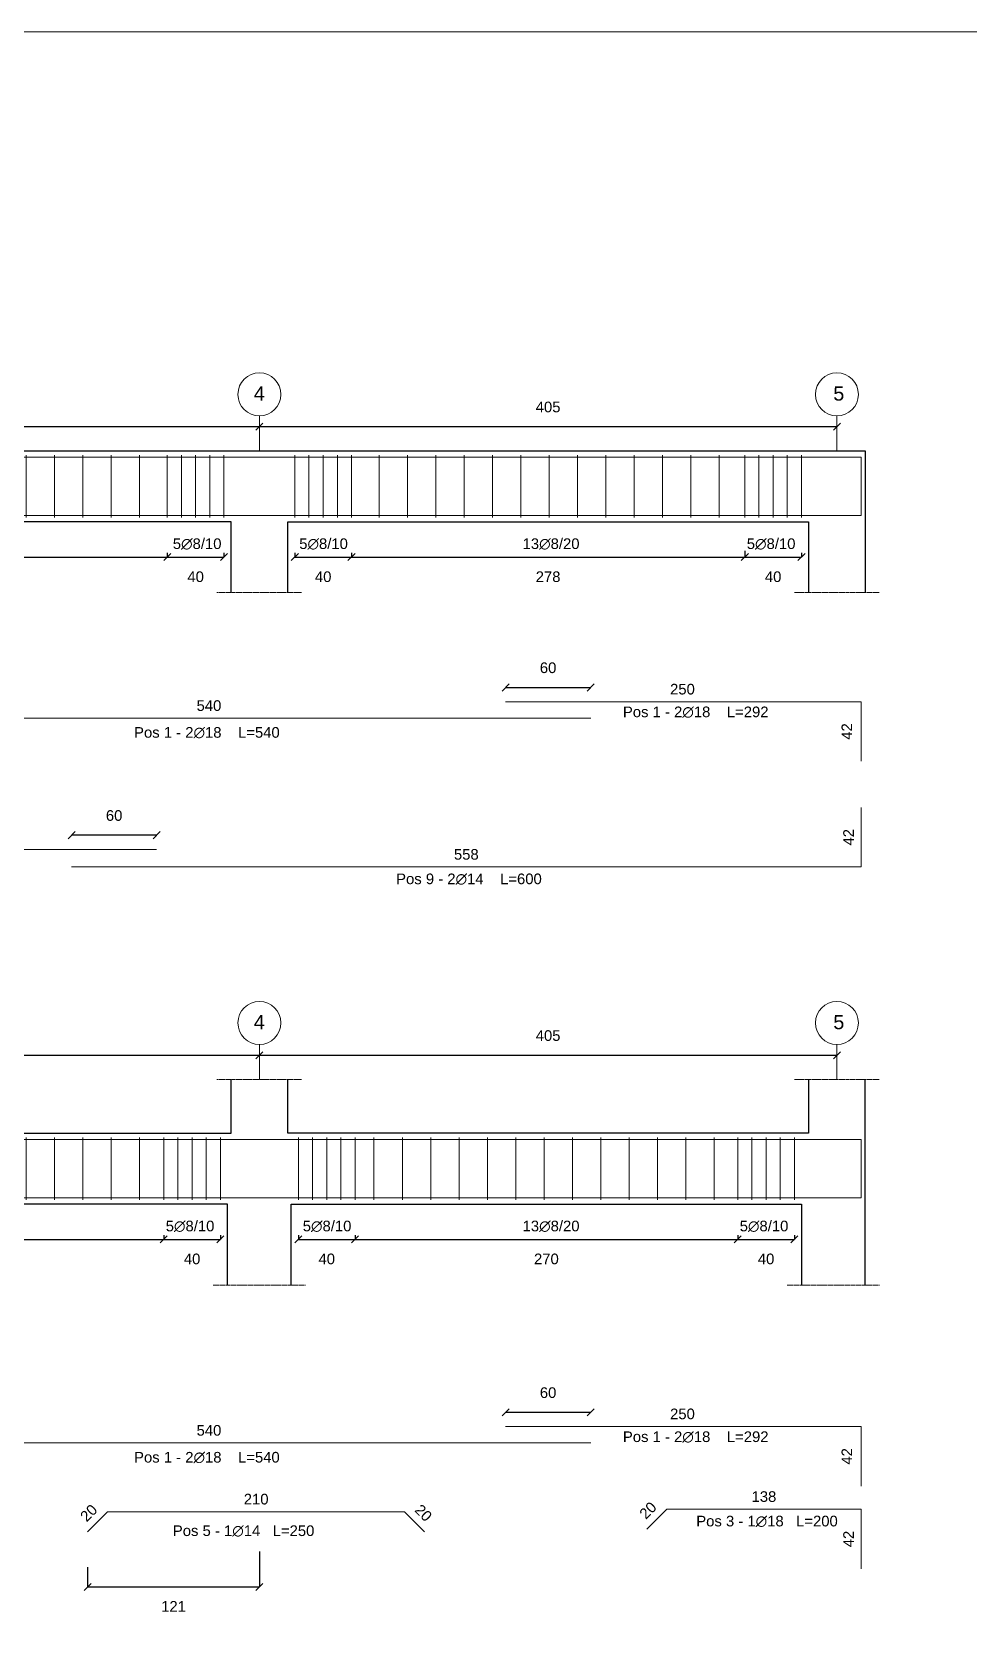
# Model space of a CAD drawing. Header units: millimetres. Extents: x -455371 to 117772, y -78417 to 116564.
# Drawn here: x -291262 to -284650, y -3275 to 7995 of the extents above; entities that cross this region are included whole.
import ezdxf

# ---------------------------------------------------------------- set-up
doc = ezdxf.new("R2010")
doc.units = ezdxf.units.MM
doc.linetypes.add('ACAD_ISO02W100', pattern=[15, 12, -3])
doc.layers.get('0').update_dxf_attribs({"color": 255})
for name, color, linetype, lineweight in [('armature', 5, 'Continuous', 18), ('Cls', 7, 'Continuous', 25), ('fili fissi', 210, 'Continuous', 18), ('quote', 5, 'Continuous', 15), ('Scritte', 7, 'Continuous', 15), ('staffe', 10, 'Continuous', 15), ('tratteggio 1 a 50', 230, 'ACAD_ISO02W100', 15)]:
    doc.layers.add(name, color=color, linetype=linetype, lineweight=lineweight)
doc.styles.get("Standard").update_dxf_attribs({"font": 'arial.ttf'})
doc.dimstyles.new('per distinte 1 a 50', dxfattribs={"dimtxt": 75, "dimasz": 150, "dimexe": 0.18, "dimexo": 250, "dimgap": 50, "dimtad": 1, "dimdec": 0, "dimlfac": 0.1, "dimzin": 0, "dimdsep": 46, "dimtxsty": 'Standard', "dimblk": 'NONE', "dimcen": 0, "dimse1": 1, "dimse2": 1, "dimsd1": 1, "dimsd2": 1, "dimadec": 0, "dimazin": 0, "dimtfac": 1, "dimtdec": 0, "dimtix": 1, "dimtofl": 0, "dimtmove": 0, "dimatfit": 3, "dimldrblk": 'NONE', "dimfxl": 250, "dimfxlon": 1, "dimtolj": 1, "dimtzin": 0, "dimarcsym": 2})
doc.dimstyles.new('scala1 a 50', dxfattribs={"dimtxt": 75, "dimasz": 50, "dimexe": 0.18, "dimexo": 250, "dimgap": 100, "dimtad": 2, "dimdec": 0, "dimlfac": 0.1, "dimzin": 0, "dimdsep": 46, "dimtxsty": 'Standard', "dimblk": 'OBLIQUE', "dimcen": -100, "dimadec": 0, "dimazin": 0, "dimtfac": 1, "dimtdec": 0, "dimtofl": 0, "dimtmove": 0, "dimatfit": 3, "dimfxl": 250, "dimfxlon": 1, "dimtolj": 1, "dimtzin": 0, "dimarcsym": 0})

# ---------------------------------------------------------------- blocks, each defined once
blk = doc.blocks.new('*U288')
at = {"layer": 'staffe'}
blk.add_lwpolyline([(0, -220), (0, 220)], dxfattribs=at)
blk = doc.blocks.new('*U289')
at = {"layer": 'Cls', "color": 0, "linetype": 'ByBlock', "lineweight": -2, "transparency": 16777216}
for p in [(0, 0), (100, 0), (200, 0), (300, 0), (400, 0)]:
    blk.add_blockref('*U288', p, dxfattribs=at)
blk = doc.blocks.new('*U286')
at = {"layer": 'staffe'}
blk.add_lwpolyline([(0, -220), (0, 220)], dxfattribs=at)
blk = doc.blocks.new('*U287')
at = {"layer": 'Cls', "color": 0, "linetype": 'ByBlock', "lineweight": -2, "transparency": 16777216}
for p in [(0, 0), (100, 0), (200, 0), (300, 0), (400, 0)]:
    blk.add_blockref('*U286', p, dxfattribs=at)
blk = doc.blocks.new('*U290')
at = {"layer": 'staffe'}
blk.add_lwpolyline([(0, -220), (0, 220)], dxfattribs=at)
blk = doc.blocks.new('*U291')
at = {"layer": 'Cls', "color": 0, "linetype": 'ByBlock', "lineweight": -2, "transparency": 16777216}
for p in [(0, 0), (100, 0), (200, 0), (300, 0), (400, 0)]:
    blk.add_blockref('*U290', p, dxfattribs=at)
blk = doc.blocks.new('*U296')
at = {"layer": 'staffe'}
blk.add_lwpolyline([(0, -220), (0, 220)], dxfattribs=at)
blk = doc.blocks.new('*U297')
at = {"layer": 'Cls', "color": 0, "linetype": 'ByBlock', "lineweight": -2, "transparency": 16777216}
for p in [(0, 0), (200, 0), (400, 0), (600, 0), (800, 0), (1000, 0), (1200, 0), (1400, 0), (1600, 0), (1800, 0), (2000, 0), (2200, 0), (2400, 0), (2600, 0), (2800, 0), (3000, 0), (3200, 0), (3400, 0), (3600, 0), (3800, 0)]:
    blk.add_blockref('*U296', p, dxfattribs=at)
blk = doc.blocks.new('*U298')
at = {"layer": 'staffe'}
blk.add_lwpolyline([(0, -220), (0, 220)], dxfattribs=at)
blk = doc.blocks.new('*U299')
at = {"layer": 'Cls', "color": 0, "linetype": 'ByBlock', "lineweight": -2, "transparency": 16777216}
for p in [(0, 0), (200, 0), (400, 0), (600, 0), (800, 0), (1000, 0), (1200, 0), (1400, 0), (1600, 0), (1800, 0), (2000, 0), (2200, 0), (2400, 0)]:
    blk.add_blockref('*U298', p, dxfattribs=at)
blk = doc.blocks.new('*U332')
at = {"layer": 'staffe'}
blk.add_lwpolyline([(0, -220), (0, 220)], dxfattribs=at)
blk = doc.blocks.new('*U333')
at = {"layer": 'Cls', "color": 0, "linetype": 'ByBlock', "lineweight": -2, "transparency": 16777216}
for p in [(0, 0), (100, 0), (200, 0), (300, 0), (400, 0)]:
    blk.add_blockref('*U332', p, dxfattribs=at)
blk = doc.blocks.new('*U334')
at = {"layer": 'staffe'}
blk.add_lwpolyline([(0, -220), (0, 220)], dxfattribs=at)
blk = doc.blocks.new('*U335')
at = {"layer": 'Cls', "color": 0, "linetype": 'ByBlock', "lineweight": -2, "transparency": 16777216}
for p in [(0, 0), (100, 0), (200, 0), (300, 0), (400, 0)]:
    blk.add_blockref('*U334', p, dxfattribs=at)
blk = doc.blocks.new('*U462')
at = {"layer": 'staffe'}
blk.add_lwpolyline([(0, -220), (0, 220)], dxfattribs=at)
blk = doc.blocks.new('*U463')
at = {"layer": 'Cls', "color": 0, "linetype": 'ByBlock', "lineweight": -2, "transparency": 16777216}
for p in [(0, 0), (200, 0), (400, 0), (600, 0), (800, 0), (1000, 0), (1200, 0), (1400, 0), (1600, 0), (1800, 0), (2000, 0), (2200, 0), (2400, 0)]:
    blk.add_blockref('*U462', p, dxfattribs=at)
blk = doc.blocks.new('*U468')
at = {"layer": 'staffe'}
blk.add_lwpolyline([(0, -220), (0, 220)], dxfattribs=at)
blk = doc.blocks.new('*U469')
at = {"layer": 'Cls', "color": 0, "linetype": 'ByBlock', "lineweight": -2, "transparency": 16777216}
for p in [(0, 0), (100, 0), (200, 0), (300, 0), (400, 0)]:
    blk.add_blockref('*U468', p, dxfattribs=at)
blk = doc.blocks.new('*U470')
at = {"layer": 'staffe'}
blk.add_lwpolyline([(0, -220), (0, 220)], dxfattribs=at)
blk = doc.blocks.new('*U471')
at = {"layer": 'Cls', "color": 0, "linetype": 'ByBlock', "lineweight": -2, "transparency": 16777216}
for p in [(0, 0), (200, 0), (400, 0), (600, 0), (800, 0), (1000, 0), (1200, 0), (1400, 0), (1600, 0), (1800, 0), (2000, 0), (2200, 0), (2400, 0), (2600, 0), (2800, 0), (3000, 0), (3200, 0), (3400, 0), (3600, 0), (3800, 0)]:
    blk.add_blockref('*U470', p, dxfattribs=at)
blk = doc.blocks.new('_Oblique')
at = {"color": 0, "linetype": 'ByBlock', "lineweight": -2}
blk.add_line((-0.5, -0.5), (0.5, 0.5), dxfattribs=at)
blk = doc.blocks.new('*D546')
at = {"layer": 'Defpoints', "color": 0, "transparency": 16777216}
for p in [(-294507, 4571), (-290307, 4571), (-290307, 4292)]:
    blk.add_point(p, dxfattribs=at)
at = {"layer": 'quote', "color": 0, "lineweight": -2, "transparency": 16777216}
for p, q in [((-294507, 4321), (-294507, 4291)), ((-294507, 4292), (-290307, 4292)), ((-290307, 4321), (-290307, 4291))]:
    blk.add_line(p, q, dxfattribs=at)
at = {"layer": 'quote', "color": 0, "lineweight": -2, "transparency": 16777216, "xscale": 50, "yscale": 50, "zscale": 50, "rotation": 180}
blk.add_blockref('_Oblique', (-294507, 4292), dxfattribs=at)
at = {"layer": 'quote', "color": 0, "lineweight": -2, "transparency": 16777216, "xscale": 50, "yscale": 50, "zscale": 50}
blk.add_blockref('_Oblique', (-290307, 4292), dxfattribs=at)
at = {"layer": 'quote', "color": 0, "transparency": 16777216, "insert": (-292407, 4153), "char_height": 75, "attachment_point": 5}
blk.add_mtext('\\A1;420', dxfattribs=at)
blk = doc.blocks.new('*D547')
at = {"layer": 'Defpoints', "color": 0, "transparency": 16777216}
for p in [(-290307, 4571), (-289907, 4571), (-289907, 4292)]:
    blk.add_point(p, dxfattribs=at)
at = {"layer": 'quote', "color": 0, "lineweight": -2, "transparency": 16777216}
for p, q in [((-290307, 4321), (-290307, 4291)), ((-290307, 4292), (-289907, 4292)), ((-289907, 4321), (-289907, 4291))]:
    blk.add_line(p, q, dxfattribs=at)
at = {"layer": 'quote', "color": 0, "lineweight": -2, "transparency": 16777216, "xscale": 50, "yscale": 50, "zscale": 50, "rotation": 180}
blk.add_blockref('_Oblique', (-290307, 4292), dxfattribs=at)
at = {"layer": 'quote', "color": 0, "lineweight": -2, "transparency": 16777216, "xscale": 50, "yscale": 50, "zscale": 50}
blk.add_blockref('_Oblique', (-289907, 4292), dxfattribs=at)
at = {"layer": 'quote', "color": 0, "transparency": 16777216, "insert": (-290107, 4153), "char_height": 75, "attachment_point": 5}
blk.add_mtext('\\A1;40', dxfattribs=at)
blk = doc.blocks.new('*D551')
at = {"layer": 'Defpoints', "color": 0, "transparency": 16777216}
for p in [(-289407, 4571), (-289007, 4571), (-289007, 4292)]:
    blk.add_point(p, dxfattribs=at)
at = {"layer": 'quote', "color": 0, "lineweight": -2, "transparency": 16777216}
for p, q in [((-289407, 4321), (-289407, 4291)), ((-289407, 4292), (-289007, 4292)), ((-289007, 4321), (-289007, 4291))]:
    blk.add_line(p, q, dxfattribs=at)
at = {"layer": 'quote', "color": 0, "lineweight": -2, "transparency": 16777216, "xscale": 50, "yscale": 50, "zscale": 50, "rotation": 180}
blk.add_blockref('_Oblique', (-289407, 4292), dxfattribs=at)
at = {"layer": 'quote', "color": 0, "lineweight": -2, "transparency": 16777216, "xscale": 50, "yscale": 50, "zscale": 50}
blk.add_blockref('_Oblique', (-289007, 4292), dxfattribs=at)
at = {"layer": 'quote', "color": 0, "transparency": 16777216, "insert": (-289207, 4153), "char_height": 75, "attachment_point": 5}
blk.add_mtext('\\A1;40', dxfattribs=at)
blk = doc.blocks.new('*D549')
at = {"layer": 'Defpoints', "color": 0, "transparency": 16777216}
for p in [(-289007, 4571), (-286232, 4585), (-286232, 4292)]:
    blk.add_point(p, dxfattribs=at)
at = {"layer": 'quote', "color": 0, "lineweight": -2, "transparency": 16777216}
for p, q in [((-289007, 4321), (-289007, 4291)), ((-289007, 4292), (-286232, 4292)), ((-286232, 4335), (-286232, 4291))]:
    blk.add_line(p, q, dxfattribs=at)
at = {"layer": 'quote', "color": 0, "lineweight": -2, "transparency": 16777216, "xscale": 50, "yscale": 50, "zscale": 50, "rotation": 180}
blk.add_blockref('_Oblique', (-289007, 4292), dxfattribs=at)
at = {"layer": 'quote', "color": 0, "lineweight": -2, "transparency": 16777216, "xscale": 50, "yscale": 50, "zscale": 50}
blk.add_blockref('_Oblique', (-286232, 4292), dxfattribs=at)
at = {"layer": 'quote', "color": 0, "transparency": 16777216, "insert": (-287620, 4153), "char_height": 75, "attachment_point": 5}
blk.add_mtext('\\A1;278', dxfattribs=at)
blk = doc.blocks.new('*D550')
at = {"layer": 'Defpoints', "color": 0, "transparency": 16777216}
for p in [(-286232, 4571), (-285832, 4571), (-285832, 4292)]:
    blk.add_point(p, dxfattribs=at)
at = {"layer": 'quote', "color": 0, "lineweight": -2, "transparency": 16777216}
for p, q in [((-286232, 4321), (-286232, 4291)), ((-286232, 4292), (-285832, 4292)), ((-285832, 4321), (-285832, 4291))]:
    blk.add_line(p, q, dxfattribs=at)
at = {"layer": 'quote', "color": 0, "lineweight": -2, "transparency": 16777216, "xscale": 50, "yscale": 50, "zscale": 50, "rotation": 180}
blk.add_blockref('_Oblique', (-286232, 4292), dxfattribs=at)
at = {"layer": 'quote', "color": 0, "lineweight": -2, "transparency": 16777216, "xscale": 50, "yscale": 50, "zscale": 50}
blk.add_blockref('_Oblique', (-285832, 4292), dxfattribs=at)
at = {"layer": 'quote', "color": 0, "transparency": 16777216, "insert": (-286032, 4153), "char_height": 75, "attachment_point": 5}
blk.add_mtext('\\A1;40', dxfattribs=at)
blk = doc.blocks.new('*D552')
at = {"layer": 'Defpoints', "color": 0, "transparency": 16777216}
for p in [(-286282, -241), (-285882, -241), (-285882, -520)]:
    blk.add_point(p, dxfattribs=at)
at = {"layer": 'quote', "color": 0, "lineweight": -2, "transparency": 16777216}
for p, q in [((-286282, -491), (-286282, -520)), ((-286282, -520), (-285882, -520)), ((-285882, -491), (-285882, -520))]:
    blk.add_line(p, q, dxfattribs=at)
at = {"layer": 'quote', "color": 0, "lineweight": -2, "transparency": 16777216, "xscale": 50, "yscale": 50, "zscale": 50, "rotation": 180}
blk.add_blockref('_Oblique', (-286282, -520), dxfattribs=at)
at = {"layer": 'quote', "color": 0, "lineweight": -2, "transparency": 16777216, "xscale": 50, "yscale": 50, "zscale": 50}
blk.add_blockref('_Oblique', (-285882, -520), dxfattribs=at)
at = {"layer": 'quote', "color": 0, "transparency": 16777216, "insert": (-286082, -658), "char_height": 75, "attachment_point": 5}
blk.add_mtext('\\A1;40', dxfattribs=at)
blk = doc.blocks.new('*D556')
at = {"layer": 'Defpoints', "color": 0, "transparency": 16777216}
for p in [(-290332, -241), (-289932, -241), (-289932, -520)]:
    blk.add_point(p, dxfattribs=at)
at = {"layer": 'quote', "color": 0, "lineweight": -2, "transparency": 16777216}
for p, q in [((-290332, -491), (-290332, -520)), ((-290332, -520), (-289932, -520)), ((-289932, -491), (-289932, -520))]:
    blk.add_line(p, q, dxfattribs=at)
at = {"layer": 'quote', "color": 0, "lineweight": -2, "transparency": 16777216, "xscale": 50, "yscale": 50, "zscale": 50, "rotation": 180}
blk.add_blockref('_Oblique', (-290332, -520), dxfattribs=at)
at = {"layer": 'quote', "color": 0, "lineweight": -2, "transparency": 16777216, "xscale": 50, "yscale": 50, "zscale": 50}
blk.add_blockref('_Oblique', (-289932, -520), dxfattribs=at)
at = {"layer": 'quote', "color": 0, "transparency": 16777216, "insert": (-290132, -658), "char_height": 75, "attachment_point": 5}
blk.add_mtext('\\A1;40', dxfattribs=at)
blk = doc.blocks.new('*D630')
at = {"layer": 'Defpoints', "color": 0, "transparency": 16777216}
for p in [(-289382, -241), (-288982, -241), (-288982, -520)]:
    blk.add_point(p, dxfattribs=at)
at = {"layer": 'quote', "color": 0, "lineweight": -2, "transparency": 16777216}
for p, q in [((-289382, -491), (-289382, -520)), ((-289382, -520), (-288982, -520)), ((-288982, -491), (-288982, -520))]:
    blk.add_line(p, q, dxfattribs=at)
at = {"layer": 'quote', "color": 0, "lineweight": -2, "transparency": 16777216, "xscale": 50, "yscale": 50, "zscale": 50, "rotation": 180}
blk.add_blockref('_Oblique', (-289382, -520), dxfattribs=at)
at = {"layer": 'quote', "color": 0, "lineweight": -2, "transparency": 16777216, "xscale": 50, "yscale": 50, "zscale": 50}
blk.add_blockref('_Oblique', (-288982, -520), dxfattribs=at)
at = {"layer": 'quote', "color": 0, "transparency": 16777216, "insert": (-289182, -658), "char_height": 75, "attachment_point": 5}
blk.add_mtext('\\A1;40', dxfattribs=at)
blk = doc.blocks.new('*D634')
at = {"layer": 'Defpoints', "color": 0, "transparency": 16777216}
for p in [(-294482, -241), (-290332, -241), (-290332, -520)]:
    blk.add_point(p, dxfattribs=at)
at = {"layer": 'quote', "color": 0, "lineweight": -2, "transparency": 16777216}
for p, q in [((-294482, -491), (-294482, -520)), ((-294482, -520), (-290332, -520)), ((-290332, -491), (-290332, -520))]:
    blk.add_line(p, q, dxfattribs=at)
at = {"layer": 'quote', "color": 0, "lineweight": -2, "transparency": 16777216, "xscale": 50, "yscale": 50, "zscale": 50, "rotation": 180}
blk.add_blockref('_Oblique', (-294482, -520), dxfattribs=at)
at = {"layer": 'quote', "color": 0, "lineweight": -2, "transparency": 16777216, "xscale": 50, "yscale": 50, "zscale": 50}
blk.add_blockref('_Oblique', (-290332, -520), dxfattribs=at)
at = {"layer": 'quote', "color": 0, "transparency": 16777216, "insert": (-292407, -658), "char_height": 75, "attachment_point": 5}
blk.add_mtext('\\A1;415', dxfattribs=at)
blk = doc.blocks.new('*D632')
at = {"layer": 'Defpoints', "color": 0, "transparency": 16777216}
for p in [(-288982, -241), (-286282, -241), (-286282, -520)]:
    blk.add_point(p, dxfattribs=at)
at = {"layer": 'quote', "color": 0, "lineweight": -2, "transparency": 16777216}
for p, q in [((-288982, -491), (-288982, -520)), ((-288982, -520), (-286282, -520)), ((-286282, -491), (-286282, -520))]:
    blk.add_line(p, q, dxfattribs=at)
at = {"layer": 'quote', "color": 0, "lineweight": -2, "transparency": 16777216, "xscale": 50, "yscale": 50, "zscale": 50, "rotation": 180}
blk.add_blockref('_Oblique', (-288982, -520), dxfattribs=at)
at = {"layer": 'quote', "color": 0, "lineweight": -2, "transparency": 16777216, "xscale": 50, "yscale": 50, "zscale": 50}
blk.add_blockref('_Oblique', (-286282, -520), dxfattribs=at)
at = {"layer": 'quote', "color": 0, "transparency": 16777216, "insert": (-287632, -658), "char_height": 75, "attachment_point": 5}
blk.add_mtext('\\A1;270', dxfattribs=at)
blk = doc.blocks.new('*D677')
at = {"layer": 'Defpoints', "color": 0, "transparency": 16777216}
for p in [(-287920, 3272), (-287320, 3372), (-287320, 3272)]:
    blk.add_point(p, dxfattribs=at)
at = {"layer": 'quote', "color": 0, "lineweight": -2, "transparency": 16777216}
for p, q in [((-287920, 3372), (-287920, 3372)), ((-287920, 3372), (-287320, 3372)), ((-287320, 3372), (-287320, 3372))]:
    blk.add_line(p, q, dxfattribs=at)
at = {"layer": 'quote', "color": 0, "lineweight": -2, "transparency": 16777216, "xscale": 50, "yscale": 50, "zscale": 50, "rotation": 180}
blk.add_blockref('_Oblique', (-287920, 3372), dxfattribs=at)
at = {"layer": 'quote', "color": 0, "lineweight": -2, "transparency": 16777216, "xscale": 50, "yscale": 50, "zscale": 50}
blk.add_blockref('_Oblique', (-287320, 3372), dxfattribs=at)
at = {"layer": 'quote', "color": 0, "transparency": 16777216, "insert": (-287620, 3511), "char_height": 75, "attachment_point": 5}
blk.add_mtext('\\A1;60', dxfattribs=at)
blk = doc.blocks.new('*D681')
at = {"layer": 'Defpoints', "color": 0, "transparency": 16777216}
for p in [(-292707, 3156), (-287320, 3156), (-287320, 3156)]:
    blk.add_point(p, dxfattribs=at)
at = {"layer": 'quote', "color": 0, "transparency": 16777216, "insert": (-290013, 3244), "char_height": 75, "attachment_point": 5}
blk.add_mtext('\\A1;540', dxfattribs=at)
blk = doc.blocks.new('_None')
blk = doc.blocks.new('*D682')
at = {"layer": 'Defpoints', "color": 0, "transparency": 16777216}
for p in [(-287920, 3272), (-285425, 3272), (-285425, 3272)]:
    blk.add_point(p, dxfattribs=at)
at = {"layer": 'quote', "color": 0, "transparency": 16777216, "insert": (-286672, 3360), "char_height": 75, "attachment_point": 5}
blk.add_mtext('\\A1;250', dxfattribs=at)
blk = doc.blocks.new('*D683')
at = {"layer": 'Defpoints', "color": 0, "transparency": 16777216}
for p in [(-298407, 2231), (-290382, 2231), (-290382, 2231)]:
    blk.add_point(p, dxfattribs=at)
at = {"layer": 'quote', "color": 0, "transparency": 16777216, "insert": (-294395, 2319), "char_height": 75, "attachment_point": 5}
blk.add_mtext('\\A1;800', dxfattribs=at)
blk = doc.blocks.new('*D684')
at = {"layer": 'Defpoints', "color": 0, "transparency": 16777216}
for p in [(-285425, 3272), (-285425, 3272), (-285425, 2852)]:
    blk.add_point(p, dxfattribs=at)
at = {"layer": 'quote', "color": 0, "transparency": 16777216, "insert": (-285512, 3062), "char_height": 75, "attachment_point": 5, "rotation": 90}
blk.add_mtext('\\A1;42', dxfattribs=at)
blk = doc.blocks.new('*D695')
at = {"layer": 'Defpoints', "color": 0, "transparency": 16777216}
for p in [(-285412, 2526), (-285412, 2526), (-285412, 2106)]:
    blk.add_point(p, dxfattribs=at)
at = {"layer": 'quote', "color": 0, "transparency": 16777216, "insert": (-285500, 2316), "char_height": 75, "attachment_point": 5, "rotation": 90}
blk.add_mtext('\\A1;42', dxfattribs=at)
blk = doc.blocks.new('*D694')
at = {"layer": 'Defpoints', "color": 0, "transparency": 16777216}
for p in [(-290982, 2106), (-290982, 2106), (-285412, 2106)]:
    blk.add_point(p, dxfattribs=at)
at = {"layer": 'quote', "color": 0, "transparency": 16777216, "insert": (-288197, 2195), "char_height": 75, "attachment_point": 5}
blk.add_mtext('\\A1;558', dxfattribs=at)
blk = doc.blocks.new('*D696')
at = {"layer": 'Defpoints', "color": 0, "transparency": 16777216}
for p in [(-290982, 2331), (-290982, 2231), (-290382, 2231)]:
    blk.add_point(p, dxfattribs=at)
at = {"layer": 'quote', "color": 0, "lineweight": -2, "transparency": 16777216}
for p, q in [((-290982, 2331), (-290982, 2331)), ((-290382, 2331), (-290982, 2331)), ((-290382, 2331), (-290382, 2331))]:
    blk.add_line(p, q, dxfattribs=at)
at = {"layer": 'quote', "color": 0, "lineweight": -2, "transparency": 16777216, "xscale": 50, "yscale": 50, "zscale": 50, "rotation": 180}
blk.add_blockref('_Oblique', (-290982, 2331), dxfattribs=at)
at = {"layer": 'quote', "color": 0, "lineweight": -2, "transparency": 16777216, "xscale": 50, "yscale": 50, "zscale": 50}
blk.add_blockref('_Oblique', (-290382, 2331), dxfattribs=at)
at = {"layer": 'quote', "color": 0, "transparency": 16777216, "insert": (-290682, 2469), "char_height": 75, "attachment_point": 5}
blk.add_mtext('\\A1;60', dxfattribs=at)
blk = doc.blocks.new('*D1751')
at = {"layer": 'Defpoints', "color": 0, "transparency": 16777216}
for p in [(-287320, -1739), (-287920, -1840), (-287320, -1840)]:
    blk.add_point(p, dxfattribs=at)
at = {"layer": 'quote', "color": 0, "lineweight": -2, "transparency": 16777216}
for p, q in [((-287920, -1739), (-287920, -1739)), ((-287920, -1739), (-287320, -1739)), ((-287320, -1739), (-287320, -1739))]:
    blk.add_line(p, q, dxfattribs=at)
at = {"layer": 'quote', "color": 0, "lineweight": -2, "transparency": 16777216, "xscale": 50, "yscale": 50, "zscale": 50, "rotation": 180}
blk.add_blockref('_Oblique', (-287920, -1739), dxfattribs=at)
at = {"layer": 'quote', "color": 0, "lineweight": -2, "transparency": 16777216, "xscale": 50, "yscale": 50, "zscale": 50}
blk.add_blockref('_Oblique', (-287320, -1739), dxfattribs=at)
at = {"layer": 'quote', "color": 0, "transparency": 16777216, "insert": (-287620, -1601), "char_height": 75, "attachment_point": 5}
blk.add_mtext('\\A1;60', dxfattribs=at)
blk = doc.blocks.new('*D1754')
at = {"layer": 'Defpoints', "color": 0, "transparency": 16777216}
for p in [(-292707, -1956), (-287320, -1956), (-287320, -1956)]:
    blk.add_point(p, dxfattribs=at)
at = {"layer": 'quote', "color": 0, "transparency": 16777216, "insert": (-290013, -1867), "char_height": 75, "attachment_point": 5}
blk.add_mtext('\\A1;540', dxfattribs=at)
blk = doc.blocks.new('*D1755')
at = {"layer": 'Defpoints', "color": 0, "transparency": 16777216}
for p in [(-287920, -1840), (-285425, -1840), (-285425, -1840)]:
    blk.add_point(p, dxfattribs=at)
at = {"layer": 'quote', "color": 0, "transparency": 16777216, "insert": (-286672, -1751), "char_height": 75, "attachment_point": 5}
blk.add_mtext('\\A1;250', dxfattribs=at)
blk = doc.blocks.new('*D1761')
at = {"layer": 'Defpoints', "color": 0, "transparency": 16777216}
for p in [(-285425, -1840), (-285425, -1840), (-285425, -2260)]:
    blk.add_point(p, dxfattribs=at)
at = {"layer": 'quote', "color": 0, "transparency": 16777216, "insert": (-285512, -2050), "char_height": 75, "attachment_point": 5, "rotation": 90}
blk.add_mtext('\\A1;42', dxfattribs=at)
blk = doc.blocks.new('*D1796')
at = {"layer": 'Defpoints', "color": 0, "transparency": 16777216}
for p in [(-290728, -2440), (-290728, -2440), (-290869, -2582)]:
    blk.add_point(p, dxfattribs=at)
at = {"layer": 'quote', "color": 0, "transparency": 16777216, "insert": (-290861, -2449), "char_height": 75, "attachment_point": 5, "rotation": 45}
blk.add_mtext('\\A1;20', dxfattribs=at)
blk = doc.blocks.new('*D1797')
at = {"layer": 'Defpoints', "color": 0, "transparency": 16777216}
for p in [(-290728, -2440), (-288633, -2440), (-288633, -2440)]:
    blk.add_point(p, dxfattribs=at)
at = {"layer": 'quote', "color": 0, "transparency": 16777216, "insert": (-289680, -2352), "char_height": 75, "attachment_point": 5}
blk.add_mtext('\\A1;210', dxfattribs=at)
blk = doc.blocks.new('*D1795')
at = {"layer": 'Defpoints', "color": 0, "transparency": 16777216}
for p in [(-288633, -2440), (-288633, -2440), (-288491, -2582)]:
    blk.add_point(p, dxfattribs=at)
at = {"layer": 'quote', "color": 0, "transparency": 16777216, "insert": (-288500, -2449), "char_height": 75, "attachment_point": 5, "rotation": 315}
blk.add_mtext('\\A1;20', dxfattribs=at)
blk = doc.blocks.new('*D2440')
at = {"layer": 'Defpoints', "color": 0, "transparency": 16777216}
for p in [(-285412, -2423), (-285412, -2423), (-285412, -2843)]:
    blk.add_point(p, dxfattribs=at)
at = {"layer": 'quote', "color": 0, "transparency": 16777216, "insert": (-285500, -2633), "char_height": 75, "attachment_point": 5, "rotation": 90}
blk.add_mtext('\\A1;42', dxfattribs=at)
blk = doc.blocks.new('*D2441')
at = {"layer": 'Defpoints', "color": 0, "transparency": 16777216}
for p in [(-286782, -2423), (-286782, -2423), (-285412, -2423)]:
    blk.add_point(p, dxfattribs=at)
at = {"layer": 'quote', "color": 0, "transparency": 16777216, "insert": (-286097, -2334), "char_height": 75, "width": 158.65, "attachment_point": 5}
blk.add_mtext('\\A1;138', dxfattribs=at)
blk = doc.blocks.new('*D2442')
at = {"layer": 'Defpoints', "color": 0, "transparency": 16777216}
for p in [(-286782, -2423), (-286782, -2423), (-286924, -2564)]:
    blk.add_point(p, dxfattribs=at)
at = {"layer": 'quote', "color": 0, "transparency": 16777216, "insert": (-286915, -2431), "char_height": 75, "attachment_point": 5, "rotation": 45}
blk.add_mtext('\\A1;20', dxfattribs=at)
blk = doc.blocks.new('*D3422')
at = {"layer": 'Defpoints', "color": 0, "transparency": 16777216}
for p in [(-289657, -843), (-290869, -2582), (-289657, -2971)]:
    blk.add_point(p, dxfattribs=at)
at = {"layer": 'quote', "color": 0, "lineweight": -2, "transparency": 16777216}
for p, q in [((-289657, -2721), (-289657, -2971)), ((-290869, -2832), (-290869, -2971)), ((-290869, -2971), (-289657, -2971))]:
    blk.add_line(p, q, dxfattribs=at)
at = {"layer": 'quote', "color": 0, "lineweight": -2, "transparency": 16777216, "xscale": 50, "yscale": 50, "zscale": 50, "rotation": 180}
blk.add_blockref('_Oblique', (-290869, -2971), dxfattribs=at)
at = {"layer": 'quote', "color": 0, "lineweight": -2, "transparency": 16777216, "xscale": 50, "yscale": 50, "zscale": 50}
blk.add_blockref('_Oblique', (-289657, -2971), dxfattribs=at)
at = {"layer": 'quote', "color": 0, "transparency": 16777216, "insert": (-290263, -3108), "char_height": 75, "attachment_point": 5}
blk.add_mtext('\\A1;121', dxfattribs=at)
blk = doc.blocks.new('*D3464')
at = {"layer": 'Defpoints', "color": 0, "transparency": 16777216}
for p in [(-289657, 5212), (-295157, 5041), (-289657, 5041)]:
    blk.add_point(p, dxfattribs=at)
at = {"layer": 'quote', "color": 0, "lineweight": -2, "transparency": 16777216}
for p, q in [((-295157, 5212), (-295157, 5212)), ((-295157, 5212), (-289657, 5212)), ((-289657, 5212), (-289657, 5212))]:
    blk.add_line(p, q, dxfattribs=at)
at = {"layer": 'quote', "color": 0, "lineweight": -2, "transparency": 16777216, "xscale": 50, "yscale": 50, "zscale": 50, "rotation": 180}
blk.add_blockref('_Oblique', (-295157, 5212), dxfattribs=at)
at = {"layer": 'quote', "color": 0, "lineweight": -2, "transparency": 16777216, "xscale": 50, "yscale": 50, "zscale": 50}
blk.add_blockref('_Oblique', (-289657, 5212), dxfattribs=at)
at = {"layer": 'quote', "color": 0, "transparency": 16777216, "insert": (-292407, 5350), "char_height": 75, "attachment_point": 5}
blk.add_mtext('\\A1;550', dxfattribs=at)
blk = doc.blocks.new('*D3465')
at = {"layer": 'Defpoints', "color": 0, "transparency": 16777216}
for p in [(-285582, 5212), (-289657, 5041), (-285582, 5041)]:
    blk.add_point(p, dxfattribs=at)
at = {"layer": 'quote', "color": 0, "lineweight": -2, "transparency": 16777216}
for p, q in [((-289657, 5212), (-289657, 5212)), ((-289657, 5212), (-285582, 5212)), ((-285582, 5212), (-285582, 5212))]:
    blk.add_line(p, q, dxfattribs=at)
at = {"layer": 'quote', "color": 0, "lineweight": -2, "transparency": 16777216, "xscale": 50, "yscale": 50, "zscale": 50, "rotation": 180}
blk.add_blockref('_Oblique', (-289657, 5212), dxfattribs=at)
at = {"layer": 'quote', "color": 0, "lineweight": -2, "transparency": 16777216, "xscale": 50, "yscale": 50, "zscale": 50}
blk.add_blockref('_Oblique', (-285582, 5212), dxfattribs=at)
at = {"layer": 'quote', "color": 0, "transparency": 16777216, "insert": (-287620, 5350), "char_height": 75, "attachment_point": 5}
blk.add_mtext('\\A1;405', dxfattribs=at)
blk = doc.blocks.new('*D3468')
at = {"layer": 'Defpoints', "color": 0, "transparency": 16777216}
for p in [(-289657, 779), (-295157, 608), (-289657, 608)]:
    blk.add_point(p, dxfattribs=at)
at = {"layer": 'quote', "color": 0, "lineweight": -2, "transparency": 16777216}
for p, q in [((-295157, 779), (-295157, 779)), ((-295157, 779), (-289657, 779)), ((-289657, 779), (-289657, 779))]:
    blk.add_line(p, q, dxfattribs=at)
at = {"layer": 'quote', "color": 0, "lineweight": -2, "transparency": 16777216, "xscale": 50, "yscale": 50, "zscale": 50, "rotation": 180}
blk.add_blockref('_Oblique', (-295157, 779), dxfattribs=at)
at = {"layer": 'quote', "color": 0, "lineweight": -2, "transparency": 16777216, "xscale": 50, "yscale": 50, "zscale": 50}
blk.add_blockref('_Oblique', (-289657, 779), dxfattribs=at)
at = {"layer": 'quote', "color": 0, "transparency": 16777216, "insert": (-292407, 917), "char_height": 75, "attachment_point": 5}
blk.add_mtext('\\A1;550', dxfattribs=at)
blk = doc.blocks.new('*D3469')
at = {"layer": 'Defpoints', "color": 0, "transparency": 16777216}
for p in [(-285582, 779), (-289657, 608), (-285582, 608)]:
    blk.add_point(p, dxfattribs=at)
at = {"layer": 'quote', "color": 0, "lineweight": -2, "transparency": 16777216}
for p, q in [((-289657, 779), (-289657, 779)), ((-289657, 779), (-285582, 779)), ((-285582, 779), (-285582, 779))]:
    blk.add_line(p, q, dxfattribs=at)
at = {"layer": 'quote', "color": 0, "lineweight": -2, "transparency": 16777216, "xscale": 50, "yscale": 50, "zscale": 50, "rotation": 180}
blk.add_blockref('_Oblique', (-289657, 779), dxfattribs=at)
at = {"layer": 'quote', "color": 0, "lineweight": -2, "transparency": 16777216, "xscale": 50, "yscale": 50, "zscale": 50}
blk.add_blockref('_Oblique', (-285582, 779), dxfattribs=at)
at = {"layer": 'quote', "color": 0, "transparency": 16777216, "insert": (-287620, 917), "char_height": 75, "attachment_point": 5}
blk.add_mtext('\\A1;405', dxfattribs=at)

msp = doc.modelspace()

# ---------------------------------------------------------------- linework, layer by layer
at = {"layer": 'armature'}
for points in [[(-303377.1, 4997.1), (-285412.1, 4997.1), (-285412.1, 4585.1), (-303377.1, 4585.1)], [(-303377.1, 185.4), (-285412.1, 185.4), (-285412.1, -226.6), (-303377.1, -226.6)]]:
    msp.add_lwpolyline(points, close=True, dxfattribs=at)
for points in [[(-285412.1, 2852), (-285412.1, 3272), (-285782.1, 3272), (-287619.6, 3272), (-287919.6, 3272)], [(-292707.1, 3156.2), (-292407.1, 3156.2), (-287619.6, 3156.2), (-287319.6, 3156.2)], [(-285412.1, 2526.4), (-285412.1, 2106.4), (-285782.1, 2106.4), (-287607.1, 2106.4), (-290082.1, 2106.4), (-290682.1, 2106.4), (-290982.1, 2106.4)], [(-290382.1, 2230.8), (-298407.1, 2230.8)], [(-285412.1, -2259.7), (-285412.1, -1839.7), (-285782.1, -1839.7), (-287619.6, -1839.7), (-287919.6, -1839.7)], [(-292707.1, -1955.5), (-292407.1, -1955.5), (-287619.6, -1955.5), (-287319.6, -1955.5)], [(-290727.7, -2440.3), (-290869.1, -2581.7)], [(-288632.7, -2440.3), (-290727.7, -2440.3)], [(-288632.7, -2440.3), (-288491.2, -2581.7)], [(-285412.1, -2842.5), (-285412.1, -2422.5), (-285782.1, -2422.5), (-286182.1, -2422.5), (-286782.1, -2422.5), (-286923.5, -2564)], [(-286332.1, -2422.5), (-286732.1, -2422.5)]]:
    msp.add_lwpolyline(points, dxfattribs=at)
at = {"layer": 'Cls'}
for points in [[(-295357.1, 5041.1), (-294957.1, 5041.1), (-289857.1, 5041.1), (-289457.1, 5041.1), (-285782.1, 5041.1), (-285382.1, 5041.1), (-285382.1, 4041.1)], [(-289857.1, 4041.1), (-289857.1, 4541.1), (-294957.1, 4541.1), (-294957.1, 4041.1)], [(-289457.1, 4041.1), (-289457.1, 4541.1), (-285782.1, 4541.1), (-285782.1, 4041.1)], [(-294957.1, 608.1), (-294957.1, 229.4), (-289857.1, 229.4), (-289857.1, 608.1)], [(-285782.1, 608.1), (-285782.1, 229.4), (-289457.1, 229.4), (-289457.1, 608.1)], [(-285382.1, -842.7), (-285382.1, 608.1)], [(-289882.1, -842.7), (-289882.1, -270.6), (-294932.1, -270.6), (-294932.1, -842.7)], [(-289432.1, -842.7), (-289432.1, -270.6), (-285832.1, -270.6), (-285832.1, -842.7)]]:
    msp.add_lwpolyline(points, dxfattribs=at)
at = {"layer": 'fili fissi'}
for points in [[(-289657.1, 5041.1), (-289657.1, 5287.8)], [(-285582.1, 5041.1), (-285582.1, 5287.8)], [(-289657.1, 608.1), (-289657.1, 854.9)], [(-285582.1, 608.1), (-285582.1, 854.9)]]:
    msp.add_lwpolyline(points, dxfattribs=at)
for centre in [(-289657.1, 5439.5), (-285582.1, 5439.5), (-289657.1, 1006.5), (-285582.1, 1006.5)]:
    msp.add_circle(centre, 151.6, dxfattribs=at)
at = {"layer": 'quote'}
msp.add_lwpolyline([(-305817.3, 7995.1), (-278037.4, 7995.1), (-278037.4, -25622.5), (-305817.3, -25622.5)], close=True, dxfattribs=at)
at = {"layer": 'tratteggio 1 a 50'}
for points in [[(-289957.1, 4041.1), (-289357.1, 4041.1)], [(-285882.1, 4041.1), (-285282.1, 4041.1)], [(-289957.1, 608.1), (-289357.1, 608.1)], [(-285882.1, 608.1), (-285282.1, 608.1)], [(-289982.1, -842.7), (-289332.1, -842.7)], [(-285932.1, -842.7), (-285282.1, -842.7)]]:
    msp.add_lwpolyline(points, dxfattribs=at)

# ---------------------------------------------------------------- block references
at = {"layer": 'Cls'}
for name, p in [('*U297', (-294302.5, 4791.1)), ('*U289', (-289407.1, 4791.1)), ('*U299', (-288811.9, 4791.1)), ('*U471', (-294302.5, -20.6)), ('*U469', (-289382.1, -20.6)), ('*U463', (-288848.5, -20.6))]:
    msp.add_blockref(name, p, dxfattribs=at)
at = {"layer": 'Cls', "xscale": -1}
for name, p in [('*U287', (-289907.1, 4791.1)), ('*U291', (-285832.1, 4791.1)), ('*U335', (-289932.1, -20.6)), ('*U333', (-285882.1, -20.6))]:
    msp.add_blockref(name, p, dxfattribs=at)

# ---------------------------------------------------------------- texts
at = {"layer": 'Scritte'}
for s, width, insert, char_height, attachment_point in [('4', 65.34, (-289697, 5495.3), 100, 1), ('5', 65.34, (-285607.7, 5495.3), 100, 1), ('5∅8/10 ', 371.945, (-290268, 4423.8), 75, 1), ('5∅8/10', 371.945, (-289376.1, 4423.8), 75, 1), ('13∅8/20', 371.945, (-287799.9, 4423.8), 75, 1), ('5∅8/10 ', 371.945, (-286218, 4423.8), 75, 1), ('Pos 1 - 2∅18    L=292', 1084.771, (-287092.2, 3237.8), 75, 1), ('Pos 1 - 2∅18    L=540', 1084.771, (-290541.3, 3093), 75, 1), ('Pos 9 - 2∅14    L=600', 1084.771, (-287664.6, 2060.2), 75, 3), ('4', 65.34, (-289697, 1062.4), 100, 1), ('5', 65.34, (-285607.7, 1062.4), 100, 1), ('5∅8/10 ', 371.945, (-290318, -387.9), 75, 1), ('5∅8/10', 371.945, (-289351.1, -387.9), 75, 1), ('13∅8/20', 371.945, (-287799.9, -387.9), 75, 1), ('5∅8/10 ', 371.945, (-286268, -387.9), 75, 1), ('Pos 1 - 2∅18    L=292', 1084.771, (-287092.2, -1873.9), 75, 1), ('Pos 1 - 2∅18    L=540', 1084.771, (-290541.3, -2018.7), 75, 1), ('Pos 3 - 1∅18   L=200', 1084.771, (-285576.1, -2468.8), 75, 3), ('Pos 5 - 1∅14   L=250', 1084.771, (-290267.8, -2536.7), 75, 1)]:
    msp.add_mtext_dynamic_manual_height_columns(s, width=width, gutter_width=12.5, heights=[0], dxfattribs=dict(at, insert=insert, char_height=char_height, attachment_point=attachment_point))

# ---------------------------------------------------------------- dimensions: what is measured, and where the dimension line sits
at = {"layer": 'quote'}
for base, p1, p2, picture, middle in [((-289657.1, 5211.9), (-295157.1, 5041.1), (-289657.1, 5041.1), '*D3464', (-292407.1, 5350.2)), ((-289657.1, 779), (-295157.1, 608.1), (-289657.1, 608.1), '*D3468', (-292407.1, 917.3))]:
    dim = msp.add_linear_dim(base=base, p1=p1, p2=p2, dimstyle='scala1 a 50', override={"dimtmove": 1}, dxfattribs=at)
    dim.commit()
    dim.dimension.update_dxf_attribs({"geometry": picture, "text_midpoint": middle})
for base, p1, p2, picture, middle in [((-285582.1, 5211.9), (-289657.1, 5041.1), (-285582.1, 5041.1), '*D3465', (-287619.6, 5350.2)), ((-285582.1, 779), (-289657.1, 608.1), (-285582.1, 608.1), '*D3469', (-287619.6, 917.3))]:
    dim = msp.add_linear_dim(base=base, p1=p1, p2=p2, text='405', dimstyle='scala1 a 50', override={"dimtmove": 1}, dxfattribs=at)
    dim.commit()
    dim.dimension.update_dxf_attribs({"geometry": picture, "text_midpoint": middle})
for base, p1, p2, dimstyle, picture, middle in [((-290307.1, 4291.6), (-294507.1, 4571.1), (-290307.1, 4571.1), 'scala1 a 50', '*D546', (-292407.1, 4153.3)), ((-289907.1, 4291.6), (-290307.1, 4571.1), (-289907.1, 4571.1), 'scala1 a 50', '*D547', (-290107.1, 4153.3)), ((-289007.1, 4291.6), (-289407.1, 4571.1), (-289007.1, 4571.1), 'scala1 a 50', '*D551', (-289207.1, 4153.3)), ((-286232.0892484, 4291.5987202), (-289007.0892484, 4571.1004299), (-286232.0892484, 4585.1004299), 'scala1 a 50', '*D549', (-287619.5892484, 4153.3057461)), ((-285832.1, 4291.6), (-286232.1, 4571.1), (-285832.1, 4571.1), 'scala1 a 50', '*D550', (-286032.1, 4153.3)), ((-287319.6, 3372.3), (-287919.6, 3272), (-287319.6, 3272), 'scala1 a 50', '*D677', (-287619.6, 3510.6)), ((-285424.5892484, 3272.0354482), (-287919.5892484, 3272.0354482), (-285424.5892484, 3272.0354482), 'per distinte 1 a 50', '*D682', (-286672.0892484, 3360.3284223)), ((-290332.1, -520.1), (-294482.1, -240.6), (-290332.1, -240.6), 'scala1 a 50', '*D634', (-292407.1, -658.4)), ((-289932.1, -520.1), (-290332.1, -240.6), (-289932.1, -240.6), 'scala1 a 50', '*D556', (-290132.1, -658.4)), ((-288982.1, -520.1), (-289382.1, -240.6), (-288982.1, -240.6), 'scala1 a 50', '*D630', (-289182.1, -658.4)), ((-286282.1, -520.1), (-288982.1, -240.6), (-286282.1, -240.6), 'scala1 a 50', '*D632', (-287632.1, -658.4)), ((-285882.1, -520.1), (-286282.1, -240.6), (-285882.1, -240.6), 'scala1 a 50', '*D552', (-286082.1, -658.4)), ((-289657.1, -2970.7), (-290869.1, -2581.7), (-289657.1, -842.7), 'scala1 a 50', '*D3422', (-290263.1, -3108.4)), ((-287319.6, -1739.5), (-287919.6, -1839.7), (-287319.6, -1839.7), 'scala1 a 50', '*D1751', (-287619.6, -1601.2)), ((-285424.5892484, -1839.6776061), (-287919.5892484, -1839.6776061), (-285424.5892484, -1839.6776061), 'per distinte 1 a 50', '*D1755', (-286672.0892484, -1751.384632)), ((-288632.6554297, -2440.251969), (-290727.6554297, -2440.251969), (-288632.6554297, -2440.251969), 'per distinte 1 a 50', '*D1797', (-289680.1554297, -2351.958995))]:
    dim = msp.add_linear_dim(base=base, p1=p1, p2=p2, dimstyle=dimstyle, dxfattribs=at)
    dim.commit()
    dim.dimension.update_dxf_attribs({"geometry": picture, "text_midpoint": middle})
for base, p1, p2, text, picture, middle in [((-287319.6, 3156.2), (-292707.1, 3156.2), (-287319.6, 3156.2), '540', '*D681', (-290013.3, 3244.5)), ((-290382.1, 2230.8), (-298407.1, 2230.8), (-290382.1, 2230.8), '800', '*D683', (-294394.6, 2319.1)), ((-287319.6, -1955.5), (-292707.1, -1955.5), (-287319.6, -1955.5), '540', '*D1754', (-290013.3, -1867.2))]:
    dim = msp.add_linear_dim(base=base, p1=p1, p2=p2, text=text, dimstyle='per distinte 1 a 50', dxfattribs=at)
    dim.commit()
    dim.dimension.update_dxf_attribs({"geometry": picture, "text_midpoint": middle})
for base, p1, p2, angle, dimstyle, picture, middle in [((-285424.6, 3272), (-285424.6, 2852), (-285424.6, 3272), 90, 'per distinte 1 a 50', '*D684', (-285512.2, 3062)), ((-290982.1, 2331), (-290382.1, 2230.8), (-290982.1, 2230.8), 180, 'scala1 a 50', '*D696', (-290682.1, 2469.3)), ((-285412.1, 2526.4), (-285412.1, 2106.4), (-285412.1, 2526.4), 90, 'per distinte 1 a 50', '*D695', (-285499.7, 2316.4)), ((-285424.6, -1839.7), (-285424.6, -2259.7), (-285424.6, -1839.7), 90, 'per distinte 1 a 50', '*D1761', (-285512.2, -2049.7)), ((-285412.1, -2422.5), (-285412.1, -2842.5), (-285412.1, -2422.5), 90, 'per distinte 1 a 50', '*D2440', (-285499.7, -2632.5))]:
    dim = msp.add_linear_dim(base=base, p1=p1, p2=p2, angle=angle, dimstyle=dimstyle, dxfattribs=at)
    dim.commit()
    dim.dimension.update_dxf_attribs({"geometry": picture, "text_midpoint": middle})
for base, p1, p2, text, picture, middle in [((-290982.1, 2106.4), (-285412.1, 2106.4), (-290982.1, 2106.4), '558', '*D694', (-288197.1, 2194.7)), ((-286782.1, -2422.5), (-285412.1, -2422.5), (-286782.1, -2422.5), '138', '*D2441', (-286097.1, -2334.2))]:
    dim = msp.add_linear_dim(base=base, p1=p1, p2=p2, angle=180, text=text, dimstyle='per distinte 1 a 50', dxfattribs=at)
    dim.commit()
    dim.dimension.update_dxf_attribs({"geometry": picture, "text_midpoint": middle})
for p1, p2, picture, middle in [((-286923.5, -2564), (-286782.1, -2422.5), '*D2442', (-286915.2, -2430.8)), ((-290869.1, -2581.7), (-290727.7, -2440.3), '*D1796', (-290860.8, -2448.5)), ((-288491.2, -2581.7), (-288632.7, -2440.3), '*D1795', (-288499.5, -2448.5))]:
    dim = msp.add_aligned_dim(p1=p1, p2=p2, distance=0, dimstyle='per distinte 1 a 50', dxfattribs=at)
    dim.commit()
    dim.dimension.update_dxf_attribs({"geometry": picture, "text_midpoint": middle})

doc.saveas('drawing.dxf')
